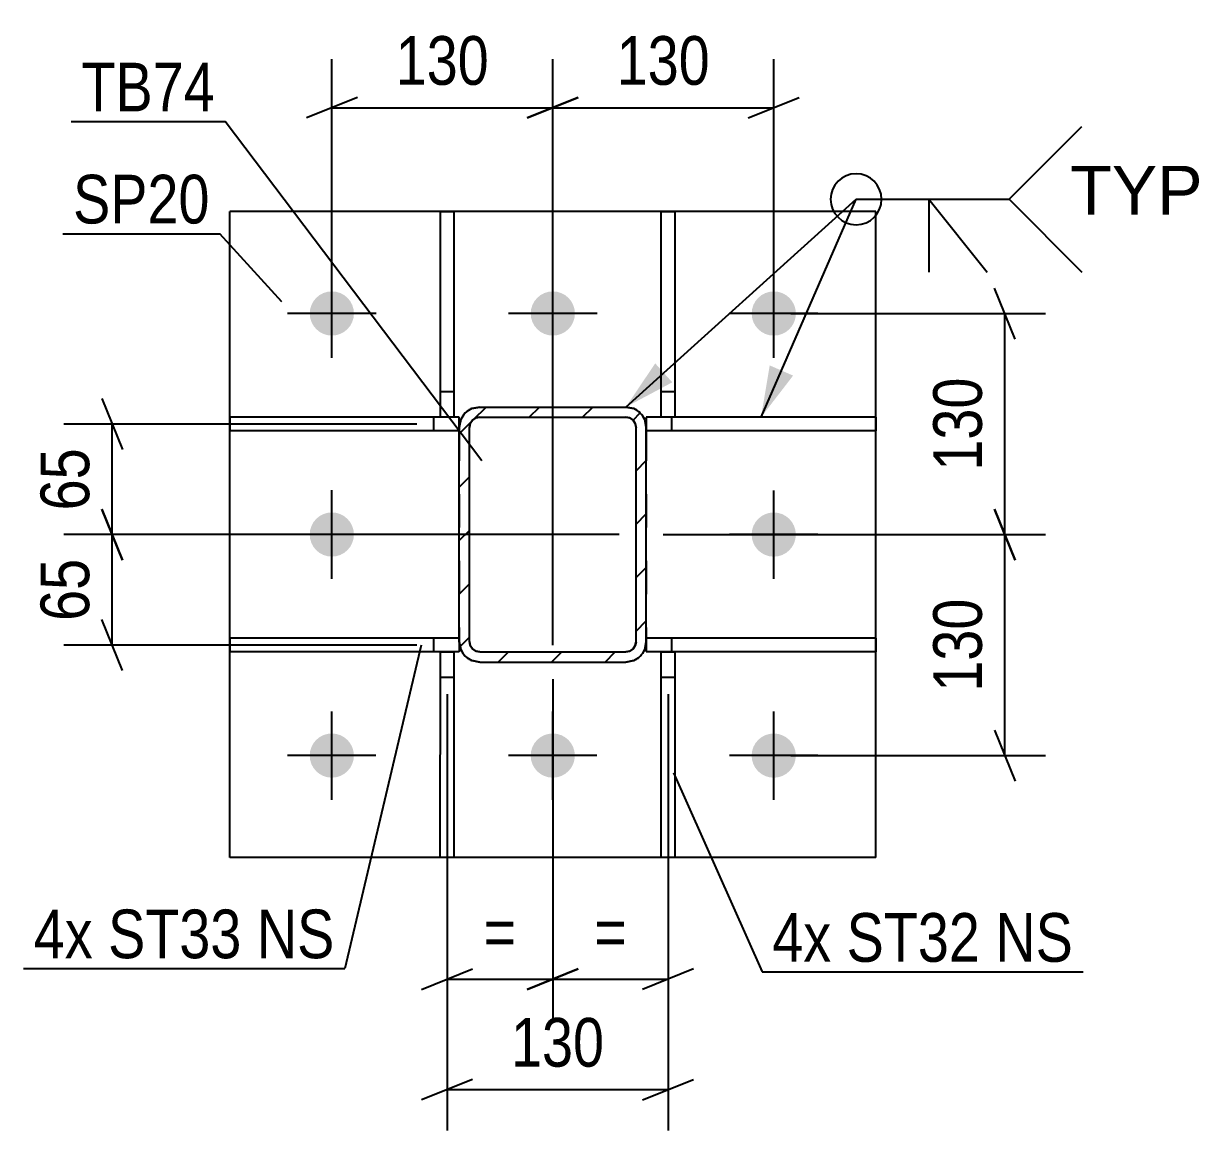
# Model space of a CAD drawing. Header units: millimetres. Extents: x 0 to 841, y 0 to 594.
# Drawn here: x 305.3 to 374.7, y 109.9 to 175 of the extents above; entities that cross this region are included whole.
import ezdxf

# ---------------------------------------------------------------- set-up
doc = ezdxf.new("R2010")
doc.units = ezdxf.units.MM
doc.linetypes.add('DXK_LINE_DOT2', pattern=[3.9198, 1.9599, -1.9599])
doc.linetypes.add('DXK_LINE_DOT3', pattern=[5.9187, 2.979, -0.9799, 0.9799, -0.9799])
doc.styles.add('Arial', font='ARIAL.TTF', dxfattribs={"height": 0.2})
doc.styles.add('Arial Narrow', font='ARIALN.TTF', dxfattribs={"height": 0.2})

# ---------------------------------------------------------------- blocks, each defined once
blk = doc.blocks.new('Part-122573538-5446 - 5373')
at = {"color": 2, "linetype": 'Continuous'}
for p, q in [((330.951, 151.805), (317.451, 151.807)), ((317.451, 151.807), (317.451, 151.007)), ((330.951, 151.206), (330.951, 151.805)), ((330.951, 151.005), (317.451, 151.007))]:
    blk.add_line(p, q, dxfattribs=at)
at = {"color": 7, "linetype": 'DXK_LINE_DOT2'}
for p, q in [((329.451, 151.006), (329.451, 151.806)), ((330.951, 151.206), (330.951, 151.005))]:
    blk.add_line(p, q, dxfattribs=at)
blk = doc.blocks.new('Part-122573538-5490 - 5373')
at = {"color": 2, "linetype": 'Continuous'}
for p, q in [((342.835, 151.815), (342.836, 163.905)), ((342.836, 163.905), (343.636, 163.904)), ((343.636, 163.904), (343.635, 151.815)), ((343.635, 151.815), (342.835, 151.815))]:
    blk.add_line(p, q, dxfattribs=at)
at = {"color": 7, "linetype": 'DXK_LINE_DOT2'}
blk.add_line((342.835, 153.315), (343.635, 153.315), dxfattribs=at)
blk = doc.blocks.new('Part-122573538-5394 - 5373')
at = {"linetype": 'Continuous'}
h = blk.add_hatch(dxfattribs=at)
h.set_pattern_fill('', scale=0.7, style=0, pattern_type=0)
h.set_pattern_definition([(45, (341.5997, 152.0537), (-1.57154, 1.57154), [])])
h.paths.add_polyline_path([(341.86, 151.664), (341.6, 152.054), (341.21, 152.314), (340.751, 152.405), (332.151, 152.406), (331.692, 152.315), (331.303, 152.055), (331.042, 151.665), (330.951, 151.206), (330.95, 138.606), (331.041, 138.147), (331.301, 137.758), (331.691, 137.497), (332.15, 137.406), (340.75, 137.405), (341.209, 137.497), (341.598, 137.757), (341.858, 138.146), (341.95, 138.605), (341.951, 151.205)])
h.paths.add_polyline_path([(341.35, 138.605), (341.304, 138.376), (341.174, 138.181), (340.979, 138.051), (340.75, 138.005), (332.15, 138.006), (331.92, 138.052), (331.726, 138.182), (331.595, 138.377), (331.55, 138.606), (331.551, 151.206), (331.597, 151.436), (331.727, 151.63), (331.922, 151.76), (332.151, 151.806), (340.751, 151.805), (340.981, 151.76), (341.175, 151.629), (341.305, 151.435), (341.351, 151.205)])
at = {"color": 7, "linetype": 'DXK_LINE_DOT2'}
for p, q in [((331.692, 152.315), (332.151, 152.406)), ((332.151, 152.406), (340.751, 152.405)), ((340.751, 152.405), (341.21, 152.314)), ((330.951, 151.206), (330.95, 138.606)), ((330.951, 151.206), (331.042, 151.665)), ((331.55, 138.606), (331.551, 151.206)), ((331.597, 151.436), (331.551, 151.206)), ((331.727, 151.63), (331.597, 151.436)), ((331.922, 151.76), (331.727, 151.63)), ((332.151, 151.806), (331.922, 151.76)), ((332.151, 151.806), (340.751, 151.805)), ((340.981, 151.76), (340.751, 151.805)), ((341.175, 151.629), (340.981, 151.76)), ((341.305, 151.435), (341.175, 151.629)), ((341.351, 151.205), (341.305, 151.435)), ((341.35, 138.605), (341.351, 151.205)), ((341.86, 151.664), (341.951, 151.205)), ((341.951, 151.205), (341.95, 138.605)), ((331.041, 138.147), (330.95, 138.606)), ((331.55, 138.606), (331.595, 138.377)), ((331.595, 138.377), (331.726, 138.182)), ((331.726, 138.182), (331.92, 138.052)), ((331.92, 138.052), (332.15, 138.006)), ((340.75, 138.005), (340.979, 138.051)), ((340.979, 138.051), (341.174, 138.181)), ((341.174, 138.181), (341.304, 138.376)), ((341.304, 138.376), (341.35, 138.605)), ((341.95, 138.605), (341.858, 138.146)), ((332.15, 137.406), (331.691, 137.497)), ((332.15, 138.006), (340.75, 138.005)), ((332.15, 137.406), (340.75, 137.405)), ((341.209, 137.497), (340.75, 137.405))]:
    blk.add_line(p, q, dxfattribs=at)
at = {"color": 2, "linetype": 'Continuous'}
for p, q in [((332.151, 152.406), (331.692, 152.315)), ((332.151, 152.406), (340.751, 152.405)), ((341.21, 152.314), (340.751, 152.405)), ((330.95, 138.606), (330.951, 151.206)), ((331.042, 151.665), (330.951, 151.206)), ((331.55, 138.606), (331.551, 151.206)), ((331.551, 151.206), (331.597, 151.436)), ((331.597, 151.436), (331.727, 151.63)), ((331.727, 151.63), (331.922, 151.76)), ((331.922, 151.76), (332.151, 151.806)), ((332.151, 151.806), (340.751, 151.805)), ((340.751, 151.805), (340.981, 151.76)), ((340.981, 151.76), (341.175, 151.629)), ((341.175, 151.629), (341.305, 151.435)), ((341.305, 151.435), (341.351, 151.205)), ((341.35, 138.605), (341.351, 151.205)), ((341.951, 151.205), (341.86, 151.664)), ((341.95, 138.605), (341.951, 151.205)), ((330.95, 138.606), (331.041, 138.147)), ((331.595, 138.377), (331.55, 138.606)), ((331.726, 138.182), (331.595, 138.377)), ((331.92, 138.052), (331.726, 138.182)), ((332.15, 138.006), (331.92, 138.052)), ((340.979, 138.051), (340.75, 138.005)), ((341.174, 138.181), (340.979, 138.051)), ((341.304, 138.376), (341.174, 138.181)), ((341.35, 138.605), (341.304, 138.376)), ((341.858, 138.146), (341.95, 138.605)), ((331.691, 137.497), (332.15, 137.406)), ((332.15, 138.006), (340.75, 138.005)), ((332.15, 137.406), (340.75, 137.405)), ((340.75, 137.405), (341.209, 137.497))]:
    blk.add_line(p, q, dxfattribs=at)
at = {"color": 7, "linetype": 'DXK_LINE_DOT3'}
blk.add_line((336.45, 144.906), (336.45, 144.906), dxfattribs=at)
at = {"color": 7, "linetype": 'DXK_LINE_DOT2'}
for centre, start, end in [((332.151, 151.206), 112.4943, 157.4943), ((340.751, 151.205), 22.4943, 67.4943), ((332.15, 138.606), 202.4943, 247.4943), ((340.75, 138.605), 292.4943, 337.4943)]:
    blk.add_arc(centre, 1.2, start, end, dxfattribs=at)
at = {"color": 2, "linetype": 'Continuous'}
for centre, start, end in [((332.151, 151.206), 112.4943, 157.4943), ((340.751, 151.205), 22.4943, 67.4943), ((332.15, 138.606), 202.4943, 247.4943), ((340.75, 138.605), 292.4943, 337.4943)]:
    blk.add_arc(centre, 1.2, start, end, dxfattribs=at)
blk = doc.blocks.new('Part-122573538-5587 - 5373')
at = {"color": 2, "linetype": 'Continuous'}
for p, q in [((355.451, 151.803), (341.952, 151.805)), ((341.952, 151.805), (341.952, 151.202)), ((355.451, 151.803), (355.451, 151.003)), ((355.451, 151.003), (341.952, 151.005))]:
    blk.add_line(p, q, dxfattribs=at)
at = {"color": 7, "linetype": 'DXK_LINE_DOT2'}
for p, q in [((341.952, 151.202), (341.952, 151.005)), ((343.452, 151.004), (343.452, 151.804))]:
    blk.add_line(p, q, dxfattribs=at)
blk = doc.blocks.new('Part-122573538-5411 - 5373')
at = {"color": 2, "linetype": 'Continuous'}
for p, q in [((355.45, 138.803), (341.951, 138.805)), ((355.45, 138.803), (355.45, 138.003)), ((341.951, 138.609), (341.95, 138.005)), ((342.834, 138.004), (341.95, 138.005)), ((355.45, 138.003), (343.634, 138.004))]:
    blk.add_line(p, q, dxfattribs=at)
at = {"color": 7, "linetype": 'DXK_LINE_DOT2'}
for p, q in [((341.951, 138.805), (341.951, 138.609)), ((343.45, 138.004), (343.451, 138.804)), ((343.634, 138.004), (342.834, 138.004))]:
    blk.add_line(p, q, dxfattribs=at)
blk = doc.blocks.new('Part-122573538-5463 - 5373')
at = {"color": 2, "linetype": 'Continuous'}
for p, q in [((317.449, 125.908), (317.452, 163.908)), ((355.452, 163.904), (317.452, 163.908)), ((355.449, 125.904), (355.452, 163.904)), ((355.449, 125.904), (317.449, 125.908))]:
    blk.add_line(p, q, dxfattribs=at)
blk = doc.blocks.new('Part-122573538-5485 - 5373')
at = {"color": 2, "linetype": 'Continuous'}
for p, q in [((329.835, 151.816), (329.837, 163.906)), ((329.837, 163.906), (330.637, 163.906)), ((330.637, 163.906), (330.635, 151.816)), ((330.635, 151.816), (329.835, 151.816))]:
    blk.add_line(p, q, dxfattribs=at)
at = {"color": 7, "linetype": 'DXK_LINE_DOT2'}
blk.add_line((329.836, 153.316), (330.636, 153.316), dxfattribs=at)
blk = doc.blocks.new('Part-122573538-5495 - 5373')
at = {"color": 2, "linetype": 'Continuous'}
for p, q in [((329.833, 125.906), (329.835, 138.016)), ((329.835, 138.016), (330.635, 138.016)), ((330.635, 138.016), (330.633, 125.906)), ((330.633, 125.906), (329.833, 125.906))]:
    blk.add_line(p, q, dxfattribs=at)
at = {"color": 7, "linetype": 'DXK_LINE_DOT2'}
blk.add_line((329.835, 136.516), (330.635, 136.516), dxfattribs=at)
blk = doc.blocks.new('Part-122573538-5503 - 5373')
at = {"color": 2, "linetype": 'Continuous'}
for p, q in [((330.95, 138.805), (317.45, 138.807)), ((317.45, 138.807), (317.45, 138.007)), ((330.95, 138.606), (330.95, 138.005)), ((329.835, 138.006), (317.45, 138.007)), ((330.95, 138.005), (330.635, 138.005))]:
    blk.add_line(p, q, dxfattribs=at)
at = {"color": 7, "linetype": 'DXK_LINE_DOT2'}
for p, q in [((329.45, 138.006), (329.45, 138.806)), ((330.95, 138.606), (330.95, 138.805)), ((330.635, 138.005), (329.835, 138.006))]:
    blk.add_line(p, q, dxfattribs=at)
blk = doc.blocks.new('Part-122573538-5565 - 5373')
at = {"color": 2, "linetype": 'Continuous'}
for p, q in [((342.833, 125.905), (342.834, 138.014)), ((342.834, 138.014), (343.634, 138.014)), ((343.634, 138.014), (343.633, 125.904)), ((343.633, 125.904), (342.833, 125.905))]:
    blk.add_line(p, q, dxfattribs=at)
at = {"color": 7, "linetype": 'DXK_LINE_DOT2'}
blk.add_line((342.834, 136.514), (343.634, 136.514), dxfattribs=at)
blk = doc.blocks.new('Bolt-122573538-5579 - 5373')
at = {"linetype": 'Continuous'}
for points in [[(322.152, 157.907, -1), (324.752, 157.907, -1)], [(335.152, 157.906, -1), (337.752, 157.906, -1)], [(348.152, 157.905, -1), (350.752, 157.904, -1)], [(322.15, 144.907, -1), (324.75, 144.907, -1)], [(348.15, 144.905, -1), (350.75, 144.904, -1)], [(322.149, 131.907, -1), (324.749, 131.907, -1)], [(335.149, 131.906, -1), (337.749, 131.906, -1)], [(348.149, 131.905, -1), (350.749, 131.904, -1)]]:
    blk.add_hatch(color=1, dxfattribs=at).paths.add_polyline_path(points)
at = {"color": 1, "linetype": 'Continuous'}
for p, q in [((323.451, 155.307), (323.452, 160.507)), ((336.451, 155.306), (336.452, 160.506)), ((349.451, 155.304), (349.452, 160.504)), ((326.052, 157.907), (320.852, 157.907)), ((339.052, 157.905), (333.852, 157.906)), ((352.052, 157.904), (346.852, 157.905)), ((323.45, 142.307), (323.451, 147.507)), ((349.45, 142.304), (349.451, 147.504)), ((326.05, 144.907), (320.85, 144.907)), ((352.05, 144.904), (346.85, 144.905)), ((323.449, 129.307), (323.449, 134.507)), ((336.449, 129.306), (336.449, 134.506)), ((349.449, 129.304), (349.449, 134.504)), ((326.049, 131.907), (320.849, 131.907)), ((339.049, 131.905), (333.849, 131.906)), ((352.049, 131.904), (346.849, 131.905))]:
    blk.add_line(p, q, dxfattribs=at)
blk = doc.blocks.new('StraightDimension-122573538-5622 - 5373')
at = {"color": 7, "linetype": 'Continuous'}
for p, q in [((309.926, 146.405), (311.126, 143.405)), ((340.35, 144.905), (307.676, 144.905)), ((310.526, 138.406), (310.526, 144.905)), ((311.126, 136.906), (309.926, 139.906)), ((328.45, 138.406), (307.676, 138.406))]:
    blk.add_line(p, q, dxfattribs=at)
at = {"color": 0}
blk.add_wipeout([(309.776, 144.084), (305.576, 144.084), (305.576, 139.227), (309.776, 139.227)], dxfattribs=at)
at = {"color": 3, "style": 'Arial Narrow'}
blk.add_text('65', height=2.8633, rotation=90.00021, dxfattribs=at).set_placement((309.176, 139.827))
blk = doc.blocks.new('StraightDimension-122573538-5678 - 5373')
at = {"color": 7, "linetype": 'Continuous'}
for p, q in [((330.235, 135.516), (330.235, 109.861)), ((343.234, 135.514), (343.234, 109.861)), ((331.735, 112.861), (328.735, 111.661)), ((341.734, 111.661), (344.734, 112.861)), ((330.235, 112.261), (343.234, 112.261))]:
    blk.add_line(p, q, dxfattribs=at)
at = {"color": 0}
blk.add_wipeout([(340.077, 113.011), (340.077, 117.211), (333.392, 117.211), (333.392, 113.011)], dxfattribs=at)
at = {"color": 3, "style": 'Arial Narrow'}
blk.add_text('130', height=2.8633, dxfattribs=at).set_placement((333.992, 113.611))
blk = doc.blocks.new('StraightDimension-122573538-5591 - 5373')
at = {"color": 7, "linetype": 'Continuous'}
for p, q in [((363.645, 156.404), (362.445, 159.404)), ((350.452, 157.904), (365.445, 157.904)), ((363.045, 144.905), (363.045, 157.904)), ((362.445, 146.405), (363.645, 143.405)), ((342.95, 144.905), (365.445, 144.905))]:
    blk.add_line(p, q, dxfattribs=at)
at = {"color": 0}
blk.add_wipeout([(362.295, 154.747), (358.095, 154.747), (358.095, 148.063), (362.295, 148.063)], dxfattribs=at)
at = {"color": 3, "style": 'Arial Narrow'}
blk.add_text('130', height=2.8633, rotation=90.00021, dxfattribs=at).set_placement((361.695, 148.663))
blk = doc.blocks.new('StraightDimension-122573538-5631 - 5373')
at = {"color": 7, "linetype": 'Continuous'}
for p, q in [((336.45, 138.405), (336.45, 172.856)), ((349.452, 158.904), (349.452, 172.856)), ((337.95, 170.606), (334.95, 169.406)), ((336.45, 170.006), (349.452, 170.006)), ((347.952, 169.406), (350.952, 170.606))]:
    blk.add_line(p, q, dxfattribs=at)
at = {"color": 0}
blk.add_wipeout([(346.293, 170.756), (346.293, 174.956), (339.609, 174.956), (339.609, 170.756)], dxfattribs=at)
at = {"color": 3, "style": 'Arial Narrow'}
blk.add_text('130', height=2.8633, dxfattribs=at).set_placement((340.209, 171.356))
blk = doc.blocks.new('StraightDimension-122573538-5601 - 5373')
at = {"color": 7, "linetype": 'Continuous'}
for p, q in [((363.645, 143.405), (362.445, 146.405)), ((342.95, 144.905), (365.445, 144.905)), ((363.045, 131.904), (363.045, 144.905)), ((362.445, 133.404), (363.645, 130.404)), ((350.449, 131.904), (365.445, 131.904))]:
    blk.add_line(p, q, dxfattribs=at)
at = {"color": 0}
blk.add_wipeout([(362.295, 141.747), (358.095, 141.747), (358.095, 135.063), (362.295, 135.063)], dxfattribs=at)
at = {"color": 3, "style": 'Arial Narrow'}
blk.add_text('130', height=2.8633, rotation=90.00021, dxfattribs=at).set_placement((361.695, 135.663))
blk = doc.blocks.new('StraightDimension-122573538-5612 - 5373')
at = {"color": 7, "linetype": 'Continuous'}
for p, q in [((309.926, 152.906), (311.126, 149.906)), ((328.451, 151.406), (307.676, 151.406)), ((310.526, 144.905), (310.526, 151.406)), ((311.126, 143.405), (309.926, 146.405)), ((340.35, 144.905), (307.676, 144.905))]:
    blk.add_line(p, q, dxfattribs=at)
at = {"color": 0}
blk.add_wipeout([(309.776, 150.584), (305.576, 150.584), (305.576, 145.727), (309.776, 145.727)], dxfattribs=at)
at = {"color": 3, "style": 'Arial Narrow'}
blk.add_text('65', height=2.8633, rotation=90.00021, dxfattribs=at).set_placement((309.176, 146.327))
blk = doc.blocks.new('StraightDimension-122573538-5644 - 5373')
at = {"color": 7, "linetype": 'Continuous'}
for p, q in [((323.452, 158.907), (323.452, 172.856)), ((336.45, 138.405), (336.45, 172.856)), ((324.952, 170.606), (321.952, 169.406)), ((323.452, 170.006), (336.45, 170.006)), ((334.95, 169.406), (337.95, 170.606))]:
    blk.add_line(p, q, dxfattribs=at)
at = {"color": 0}
blk.add_wipeout([(333.293, 170.756), (333.293, 174.956), (326.609, 174.956), (326.609, 170.756)], dxfattribs=at)
at = {"color": 3, "style": 'Arial Narrow'}
blk.add_text('130', height=2.8633, dxfattribs=at).set_placement((327.209, 171.356))
blk = doc.blocks.new('StraightDimension-122573538-5658 - 5373')
at = {"color": 7, "linetype": 'Continuous'}
for p, q in [((336.45, 136.405), (336.45, 116.355)), ((343.234, 135.514), (343.234, 116.355)), ((334.95, 118.155), (337.95, 119.355)), ((344.734, 119.355), (341.734, 118.155)), ((336.45, 118.755), (343.234, 118.755))]:
    blk.add_line(p, q, dxfattribs=at)
at = {"color": 0}
blk.add_wipeout([(341.402, 119.505), (341.402, 123.705), (338.283, 123.705), (338.283, 119.505)], dxfattribs=at)
at = {"color": 3, "style": 'Arial Narrow'}
blk.add_text('=', height=2.863, dxfattribs=at).set_placement((338.883, 120.105))
blk = doc.blocks.new('StraightDimension-122573538-5668 - 5373')
at = {"color": 7, "linetype": 'Continuous'}
for p, q in [((336.45, 136.405), (336.45, 116.355)), ((330.235, 135.516), (330.235, 116.355)), ((328.735, 118.155), (331.735, 119.355)), ((337.95, 119.355), (334.95, 118.155)), ((330.235, 118.755), (336.45, 118.755))]:
    blk.add_line(p, q, dxfattribs=at)
at = {"color": 0}
blk.add_wipeout([(334.902, 119.505), (334.902, 123.705), (331.783, 123.705), (331.783, 119.505)], dxfattribs=at)
at = {"color": 3, "style": 'Arial Narrow'}
blk.add_text('=', height=2.863, dxfattribs=at).set_placement((332.383, 120.105))
blk = doc.blocks.new('MarkSet-122573538-5763 - 5373')
at = {"color": 30, "linetype": 'Continuous'}
for p, q in [((343.545, 130.895), (348.765, 119.179)), ((348.765, 119.179), (367.656, 119.179))]:
    blk.add_line(p, q, dxfattribs=at)
at = {"color": 0}
for points in [[(352.837, 119.779), (352.837, 122.779), (349.365, 122.779), (349.365, 119.779)], [(361.591, 119.779), (361.591, 122.779), (353.737, 122.779), (353.737, 119.779)], [(367.056, 119.779), (367.056, 122.779), (362.491, 122.779), (362.491, 119.779)]]:
    blk.add_wipeout(points, dxfattribs=at)
for points in [[(352.837, 119.779), (352.837, 122.779), (349.365, 122.779), (349.365, 119.779)], [(361.591, 119.779), (361.591, 122.779), (353.737, 122.779), (353.737, 119.779)], [(367.056, 119.779), (367.056, 122.779), (362.491, 122.779), (362.491, 119.779)]]:
    blk.add_wipeout(points, dxfattribs=at)
at = {"color": 3, "style": 'Arial Narrow'}
for s, p in [('4x', (349.365, 119.779)), ('ST32', (353.737, 119.779)), ('NS', (362.491, 119.779))]:
    blk.add_text(s, height=2.8633, dxfattribs=at).set_placement(p)
blk = doc.blocks.new('Mark-122573538-5390 - 5373')
at = {"color": 30, "linetype": 'Continuous'}
for p in [(308.118, 169.19), (332.272, 149.238)]:
    blk.add_line(p, (317.173, 169.19), dxfattribs=at)
at = {"color": 0}
blk.add_wipeout([(316.573, 169.79), (316.573, 172.79), (308.718, 172.79), (308.718, 169.79)], dxfattribs=at)
blk.add_wipeout([(316.573, 169.79), (316.573, 172.79), (308.718, 172.79), (308.718, 169.79)], dxfattribs=at)
at = {"color": 3, "style": 'Arial Narrow'}
blk.add_text('TB74', height=2.8633, dxfattribs=at).set_placement((308.718, 169.79))
blk = doc.blocks.new('Mark-122573538-5459 - 5373')
at = {"color": 30, "linetype": 'Continuous'}
for p in [(307.628, 162.6), (320.518, 158.6)]:
    blk.add_line(p, (316.867, 162.6), dxfattribs=at)
at = {"color": 0}
blk.add_wipeout([(316.267, 163.2), (316.267, 166.2), (308.228, 166.2), (308.228, 163.2)], dxfattribs=at)
blk.add_wipeout([(316.267, 163.2), (316.267, 166.2), (308.228, 166.2), (308.228, 163.2)], dxfattribs=at)
at = {"color": 3, "style": 'Arial Narrow'}
blk.add_text('SP20', height=2.8633, dxfattribs=at).set_placement((308.228, 163.2))
blk = doc.blocks.new('WeldMark-122573538-5682 - 5373')
at = {"linetype": 'Continuous'}
for points in [[(343.481, 153.858), (340.751, 152.405), (342.476, 154.972)], [(350.589, 154.253), (348.702, 151.804), (349.214, 154.853)]]:
    blk.add_hatch(color=30, dxfattribs=at).paths.add_polyline_path(points)
at = {"color": 30, "linetype": 'Continuous'}
for p, q in [((340.751, 152.405), (354.296, 164.623)), ((348.702, 151.804), (354.296, 164.623)), ((354.296, 164.623), (363.296, 164.623))]:
    blk.add_line(p, q, dxfattribs=at)
at = {"color": 3, "linetype": 'Continuous'}
for q in [(362.01, 160.337), (358.581, 160.337)]:
    blk.add_line((358.581, 164.623), q, dxfattribs=at)
for start, end in [(90, 270), (270, 90)]:
    blk.add_arc((354.296, 164.623), 1.5, start, end, dxfattribs=at)
at = {"color": 0, "linetype": 'Continuous'}
blk.add_wipeout([(374.671, 163.723), (374.671, 166.723), (366.896, 166.723), (366.896, 163.723)], dxfattribs=at)
blk.add_wipeout([(374.671, 163.723), (374.671, 166.723), (366.896, 166.723), (366.896, 163.723)], dxfattribs=at)
at = {"color": 3, "linetype": 'Continuous'}
for q in [(367.581, 168.908), (367.581, 160.337)]:
    blk.add_line((363.296, 164.623), q, dxfattribs=at)
at = {"color": 3, "linetype": 'Continuous', "style": 'Arial'}
blk.add_text('TYP', height=2.8652, dxfattribs=at).set_placement((366.896, 163.723))
blk = doc.blocks.new('MarkSet-122573538-5733 - 5373')
at = {"color": 30, "linetype": 'Continuous'}
for p in [(328.703, 138.403), (305.315, 119.388)]:
    blk.add_line(p, (324.206, 119.388), dxfattribs=at)
at = {"color": 0}
for points in [[(309.387, 119.988), (309.387, 122.988), (305.915, 122.988), (305.915, 119.988)], [(318.141, 119.988), (318.141, 122.988), (310.287, 122.988), (310.287, 119.988)], [(323.606, 119.988), (323.606, 122.988), (319.041, 122.988), (319.041, 119.988)]]:
    blk.add_wipeout(points, dxfattribs=at)
for points in [[(309.387, 119.988), (309.387, 122.988), (305.915, 122.988), (305.915, 119.988)], [(318.141, 119.988), (318.141, 122.988), (310.287, 122.988), (310.287, 119.988)], [(323.606, 119.988), (323.606, 122.988), (319.041, 122.988), (319.041, 119.988)]]:
    blk.add_wipeout(points, dxfattribs=at)
at = {"color": 3, "style": 'Arial Narrow'}
for s, p in [('4x', (305.915, 119.988)), ('ST33', (310.287, 119.988)), ('NS', (319.041, 119.988))]:
    blk.add_text(s, height=2.8633, dxfattribs=at).set_placement(p)

msp = doc.modelspace()

# ---------------------------------------------------------------- block references
for name in ['Part-122573538-5463 - 5373', 'Part-122573538-5485 - 5373', 'Part-122573538-5490 - 5373', 'Bolt-122573538-5579 - 5373', 'Part-122573538-5394 - 5373', 'Part-122573538-5446 - 5373', 'Part-122573538-5587 - 5373', 'Part-122573538-5503 - 5373', 'Part-122573538-5411 - 5373', 'Part-122573538-5495 - 5373', 'Part-122573538-5565 - 5373']:
    msp.add_blockref(name, (0, 0))

# ---------------------------------------------------------------- next in the draw order: block references
for name in ['StraightDimension-122573538-5591 - 5373', 'StraightDimension-122573538-5622 - 5373', 'StraightDimension-122573538-5678 - 5373']:
    msp.add_blockref(name, (0, 0))

# ---------------------------------------------------------------- next in the draw order: block references
msp.add_blockref('StraightDimension-122573538-5631 - 5373', (0, 0))

# ---------------------------------------------------------------- next in the draw order: block references
for name in ['WeldMark-122573538-5682 - 5373', 'StraightDimension-122573538-5612 - 5373', 'StraightDimension-122573538-5601 - 5373']:
    msp.add_blockref(name, (0, 0))

# ---------------------------------------------------------------- next in the draw order: block references
for name in ['StraightDimension-122573538-5644 - 5373', 'StraightDimension-122573538-5658 - 5373']:
    msp.add_blockref(name, (0, 0))

# ---------------------------------------------------------------- next in the draw order: block references
for name in ['Mark-122573538-5390 - 5373', 'StraightDimension-122573538-5668 - 5373', 'MarkSet-122573538-5763 - 5373']:
    msp.add_blockref(name, (0, 0))

# ---------------------------------------------------------------- next in the draw order: block references
for name in ['Mark-122573538-5459 - 5373', 'MarkSet-122573538-5733 - 5373']:
    msp.add_blockref(name, (0, 0))

doc.saveas('drawing.dxf')
